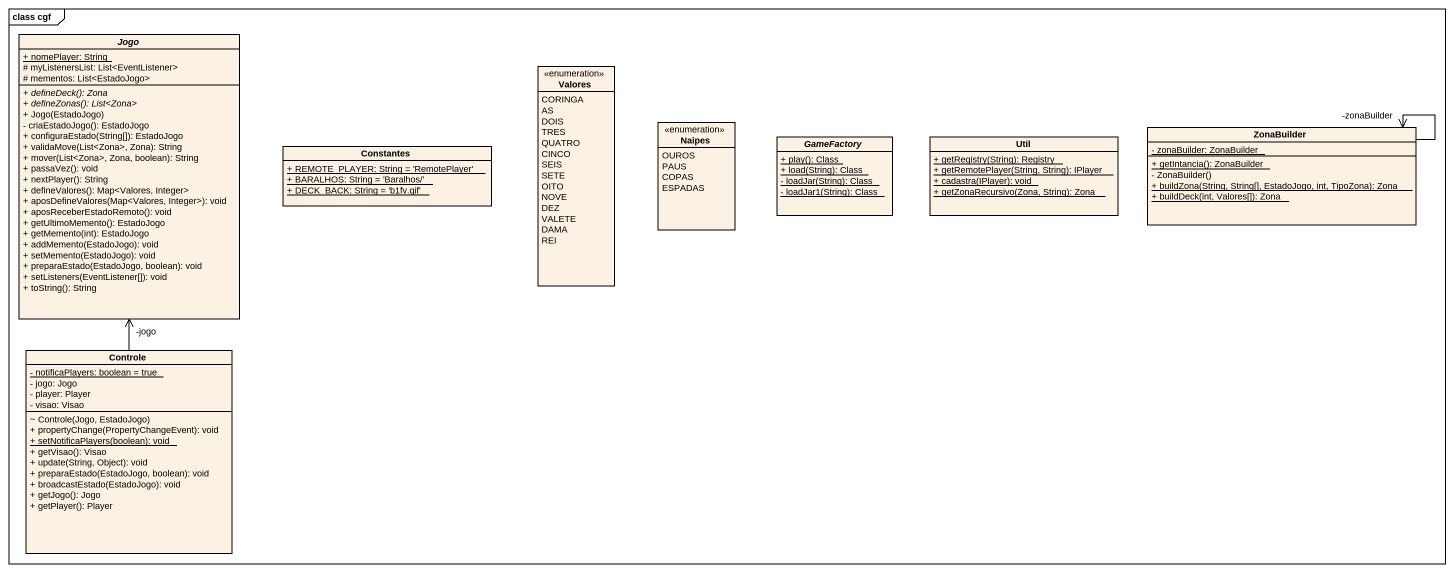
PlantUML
@startuml
mainframe class cgf
hide circle
hide empty members
skinparam classAttributeIconSize 0
abstract class Jogo {
  {static} + nomePlayer: String
  # myListenersList: List<EventListener>
  # mementos: List<EstadoJogo>
  {abstract} + defineDeck(): Zona
  {abstract} + defineZonas(): List<Zona>
  + Jogo(EstadoJogo)
  - criaEstadoJogo(): EstadoJogo
  + configuraEstado(String[]): EstadoJogo
  + validaMove(List<Zona>, Zona): String
  + mover(List<Zona>, Zona, boolean): String
  + passaVez(): void
  + nextPlayer(): String
  + defineValores(): Map<Valores, Integer>
  + aposDefineValores(Map<Valores, Integer>): void
  + aposReceberEstadoRemoto(): void
  + getUltimoMemento(): EstadoJogo
  + getMemento(int): EstadoJogo
  + addMemento(EstadoJogo): void
  + setMemento(EstadoJogo): void
  + preparaEstado(EstadoJogo, boolean): void
  + setListeners(EventListener[]): void
  + toString(): String
}
enum Valores {
  CORINGA
  AS
  DOIS
  TRES
  QUATRO
  CINCO
  SEIS
  SETE
  OITO
  NOVE
  DEZ
  VALETE
  DAMA
  REI
}
enum Naipes {
  OUROS
  PAUS
  COPAS
  ESPADAS
}
abstract class GameFactory {
  {static} + play(): Class
  {static} + load(String): Class
  {static} - loadJar(String): Class
  {static} - loadJar1(String): Class
}
class Util {
  {static} + getRegistry(String): Registry
  {static} + getRemotePlayer(String, String): IPlayer
  {static} + cadastra(IPlayer): void
  {static} + getZonaRecursivo(Zona, String): Zona
}
class ZonaBuilder {
  {static} - zonaBuilder: ZonaBuilder
  {static} + getIntancia(): ZonaBuilder
  - ZonaBuilder()
  {static} + buildZona(String, String[], EstadoJogo, int, TipoZona): Zona
  {static} + buildDeck(int, Valores[]): Zona
}
class Constantes {
  {static} + REMOTE_PLAYER: String = 'RemotePlayer'
  {static} + BARALHOS: String = 'Baralhos/'
  {static} + DECK_BACK: String = 'b1fv.gif'
}
class Controle {
  {static} - notificaPlayers: boolean = true
  - jogo: Jogo
  - player: Player
  - visao: Visao
  ~ Controle(Jogo, EstadoJogo)
  + propertyChange(PropertyChangeEvent): void
  {static} + setNotificaPlayers(boolean): void
  + getVisao(): Visao
  + update(String, Object): void
  + preparaEstado(EstadoJogo, boolean): void
  + broadcastEstado(EstadoJogo): void
  + getJogo(): Jogo
  + getPlayer(): Player
}
ZonaBuilder --> "-zonaBuilder" ZonaBuilder
Controle -up-> "-jogo" Jogo
@enduml
